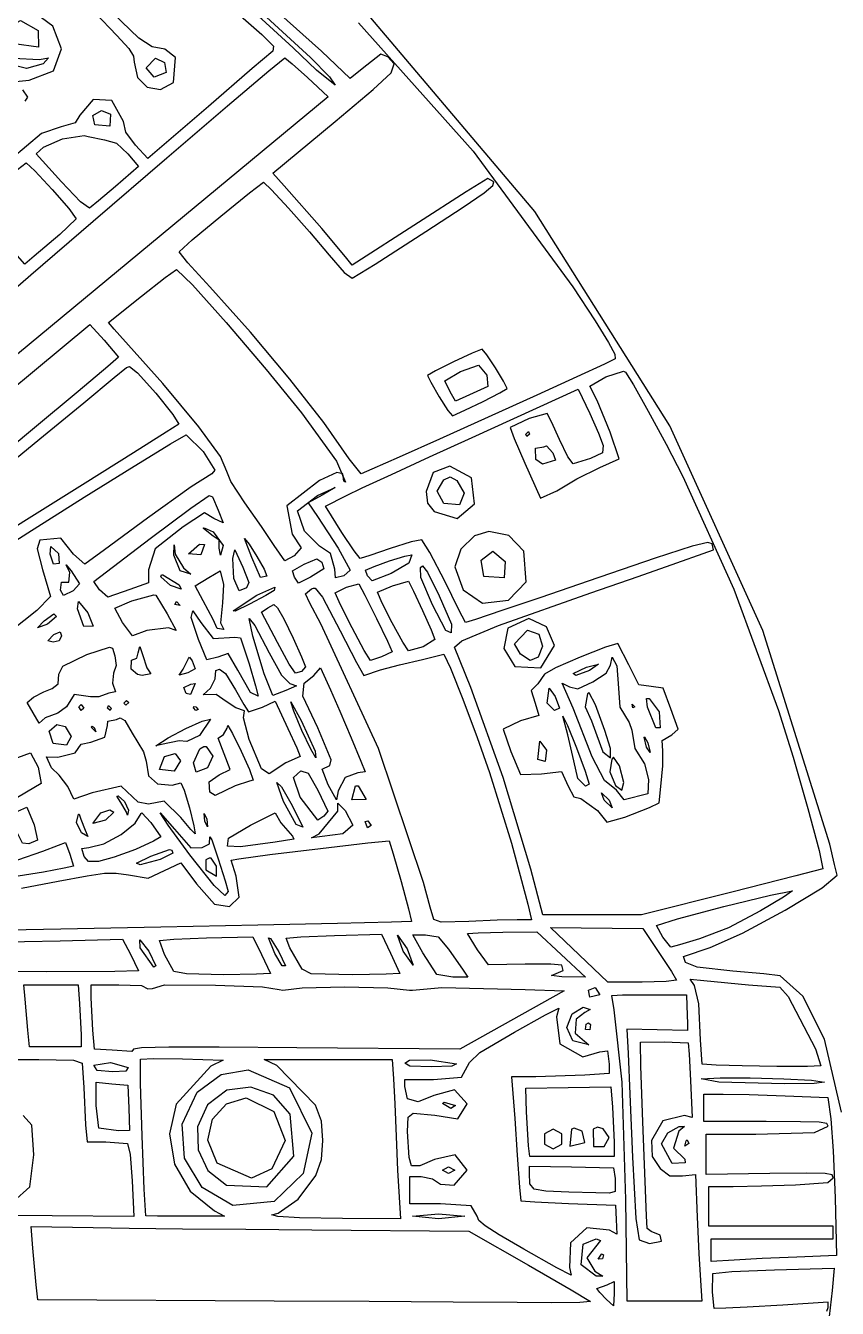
# Model space of a CAD drawing. Extents: x 0 to 7.6, y 0 to 10.9.
# Drawn here: x 2.447 to 2.99, y 5.753 to 6.611 of the extents above; entities that cross this region are included whole.
import ezdxf

# ---------------------------------------------------------------- set-up
doc = ezdxf.new("R2010")
doc.units = 0
doc.layers.get('0').update_dxf_attribs({"linetype": 'CONTINUOUS'})

msp = doc.modelspace()

# ---------------------------------------------------------------- linework, layer by layer
at = {"color": 0}
for points in [[(2.53896, 6.67264), (2.55094, 6.66482), (2.57656, 6.64399), (2.60796, 6.61681), (2.63738, 6.58979), (2.65013, 6.57682), (2.65397, 6.57129), (2.64144, 6.58138), (2.62592, 6.59631), (2.60476, 6.61544), (2.5816, 6.63564), (2.56022, 6.65349), (2.54443, 6.66678), (2.53896, 6.67264)], [(2.42415, 6.6104), (2.42643, 6.604), (2.43842, 6.58931), (2.45594, 6.58843), (2.46212, 6.58951), (2.45861, 6.58556), (2.44737, 6.58236), (2.43608, 6.58529), (2.42746, 6.59283), (2.4241, 6.60368), (2.42415, 6.6104)], [(2.44325, 6.61458), (2.45514, 6.60781), (2.45535, 6.59657), (2.43913, 6.59885), (2.43414, 6.60943), (2.44325, 6.61458)], [(2.53369, 6.58931), (2.53971, 6.58637), (2.54075, 6.57969), (2.53282, 6.5765), (2.52735, 6.5829), (2.53369, 6.58931)], [(2.49761, 6.55425), (2.50347, 6.55192), (2.50304, 6.54383), (2.49306, 6.54465), (2.49175, 6.55089), (2.49761, 6.55425)], [(2.486, 6.53754), (2.48856, 6.537), (2.49963, 6.53472), (2.5076, 6.5325), (2.51508, 6.52522), (2.52235, 6.51671), (2.50694, 6.50347), (2.49544, 6.49382), (2.48953, 6.48904), (2.48356, 6.49317), (2.47071, 6.50662), (2.45389, 6.52539), (2.45871, 6.52974), (2.47136, 6.53543), (2.486, 6.53754)], [(2.44715, 6.51921), (2.45301, 6.51394), (2.46446, 6.50151), (2.47558, 6.48867), (2.48058, 6.48182), (2.46961, 6.47125), (2.45247, 6.45676), (2.44629, 6.45144), (2.43138, 6.46832), (2.42025, 6.48112), (2.41439, 6.48812), (2.41547, 6.49289), (2.42904, 6.50489), (2.44125, 6.51481), (2.44715, 6.51921)], [(2.54764, 6.44786), (2.55843, 6.43761), (2.581, 6.41249), (2.60786, 6.38108), (2.63151, 6.352), (2.65494, 6.31967), (2.66086, 6.30572), (2.65972, 6.30621), (2.65901, 6.31119), (2.65517, 6.31201), (2.64356, 6.30664), (2.62164, 6.28982), (2.62522, 6.27089), (2.63124, 6.26178), (2.62642, 6.25635), (2.62017, 6.25288), (2.61317, 6.26329), (2.6046, 6.27593), (2.59353, 6.29178), (2.5841, 6.30604), (2.58149, 6.31282), (2.57731, 6.32269), (2.56272, 6.34261), (2.53868, 6.37153), (2.50612, 6.40804), (2.50217, 6.41243), (2.52431, 6.43012), (2.54025, 6.44265), (2.54764, 6.44786)], [(2.48981, 6.41103), (2.49935, 6.40072), (2.5089, 6.38932), (2.50168, 6.38297), (2.48199, 6.36638), (2.45281, 6.34207), (2.41721, 6.31261), (2.38146, 6.28326), (2.352, 6.25911), (2.33192, 6.24274), (2.32428, 6.2366), (2.31321, 6.24615), (2.30496, 6.25781), (2.31282, 6.26449), (2.33301, 6.28125), (2.36247, 6.30572), (2.39822, 6.33529), (2.48981, 6.41103)], [(2.75239, 6.39453), (2.74567, 6.39199), (2.73313, 6.38618), (2.72103, 6.38021), (2.71565, 6.37701), (2.71799, 6.37244), (2.72358, 6.36279), (2.72944, 6.35363), (2.73247, 6.34999), (2.74083, 6.35368), (2.7531, 6.35965), (2.76417, 6.36535), (2.76899, 6.36822), (2.76654, 6.37326), (2.76118, 6.38222), (2.75553, 6.39074), (2.75239, 6.39453)], [(2.84685, 6.37999), (2.84836, 6.37913), (2.85368, 6.37071), (2.86356, 6.35303), (2.87543, 6.33094), (2.88661, 6.30931), (2.92085, 6.2341), (2.95079, 6.15283), (2.9605, 6.12169), (2.97043, 6.08729), (2.97797, 6.05919), (2.98036, 6.04699), (2.96218, 6.04215), (2.91943, 6.03125), (2.85906, 6.01617), (2.79297, 6.01617), (2.78494, 6.0466), (2.7665, 6.10813), (2.74474, 6.16813), (2.73378, 6.19531), (2.73882, 6.19943), (2.76324, 6.20969), (2.82508, 6.23156), (2.85667, 6.24251), (2.88265, 6.25157), (2.90033, 6.25786), (2.90707, 6.26036), (2.90636, 6.26432), (2.90349, 6.26535), (2.89285, 6.26281), (2.86817, 6.25478), (2.82329, 6.23931), (2.79156, 6.22846), (2.76551, 6.21967), (2.74778, 6.21382), (2.74115, 6.21181), (2.73682, 6.22017), (2.72732, 6.23931), (2.71729, 6.25857), (2.71186, 6.26708), (2.70475, 6.26574), (2.69086, 6.26124), (2.67714, 6.25651), (2.67074, 6.2545), (2.66656, 6.25971), (2.65847, 6.27203), (2.64757, 6.28961), (2.66118, 6.2965), (2.67204, 6.30176), (2.69162, 6.31082), (2.71707, 6.32254), (2.74567, 6.33556), (2.81651, 6.36778), (2.82443, 6.35146), (2.83024, 6.33843), (2.83333, 6.33008), (2.83285, 6.32531), (2.82488, 6.32146), (2.81326, 6.31782), (2.80968, 6.32264), (2.80404, 6.3341), (2.79867, 6.34597), (2.79579, 6.35167), (2.7839, 6.34814), (2.77106, 6.34212), (2.77371, 6.3349), (2.78093, 6.31825), (2.79129, 6.29492), (2.80225, 6.29981), (2.81565, 6.30778), (2.83111, 6.31543), (2.84403, 6.32124), (2.83811, 6.33908), (2.82921, 6.36035), (2.82433, 6.36985), (2.83507, 6.37614), (2.84685, 6.37999)], [(2.74978, 6.38396), (2.75537, 6.37717), (2.75603, 6.36968), (2.74376, 6.36404), (2.73443, 6.35986), (2.7309, 6.36615), (2.72732, 6.37349), (2.73774, 6.37972), (2.74978, 6.38396)], [(2.78326, 6.33951), (2.78401, 6.33783), (2.78222, 6.33615), (2.78153, 6.33783), (2.78326, 6.33951)], [(2.79536, 6.32997), (2.79953, 6.32525), (2.80143, 6.32026), (2.7985, 6.3195), (2.79281, 6.3176), (2.78831, 6.32086), (2.78803, 6.32844), (2.79363, 6.32926), (2.79536, 6.32997)], [(2.73068, 6.31629), (2.71951, 6.31212), (2.71485, 6.29947), (2.71576, 6.2915), (2.72026, 6.28603), (2.73557, 6.28125), (2.74729, 6.29107), (2.74522, 6.30843), (2.73068, 6.31629)], [(2.7309, 6.30908), (2.73535, 6.30664), (2.7404, 6.29824), (2.73708, 6.29047), (2.72672, 6.29129), (2.72222, 6.29958), (2.72661, 6.30718), (2.7309, 6.30908)], [(2.65403, 6.30208), (2.64524, 6.29682), (2.63596, 6.29189), (2.64204, 6.28256), (2.65593, 6.26156), (2.66401, 6.24664), (2.65978, 6.24306), (2.65414, 6.24164), (2.65369, 6.24739), (2.65093, 6.25792), (2.64344, 6.26281), (2.63336, 6.27289), (2.62864, 6.28646), (2.64214, 6.29676), (2.65403, 6.30208)], [(2.56967, 6.29676), (2.57194, 6.29574), (2.57574, 6.28689), (2.579, 6.27849), (2.57269, 6.28136), (2.5664, 6.285), (2.55225, 6.27582), (2.53347, 6.26112), (2.52903, 6.24707), (2.52903, 6.23828), (2.51644, 6.23378), (2.50185, 6.22857), (2.49615, 6.23356), (2.49246, 6.23926), (2.53011, 6.2679), (2.55724, 6.28825), (2.56967, 6.29676)], [(2.56619, 6.27507), (2.57232, 6.27246), (2.579, 6.26335), (2.5771, 6.25683), (2.57628, 6.26139), (2.57622, 6.26671), (2.5715, 6.27018), (2.56565, 6.27479), (2.56619, 6.27507)], [(2.59321, 6.26785), (2.5964, 6.26417), (2.60161, 6.25592), (2.60639, 6.24735), (2.60813, 6.24278), (2.604, 6.24181), (2.59819, 6.25515), (2.59321, 6.26785)], [(2.75678, 6.27268), (2.74729, 6.26975), (2.73817, 6.26069), (2.73406, 6.24903), (2.73953, 6.23361), (2.75265, 6.22456), (2.76992, 6.22672), (2.78168, 6.23888), (2.78028, 6.25944), (2.77024, 6.26992), (2.75678, 6.27268)], [(2.46365, 6.26264), (2.46869, 6.25792), (2.46912, 6.25125), (2.46539, 6.25082), (2.46322, 6.25743), (2.46365, 6.26264)], [(2.54622, 6.26367), (2.54688, 6.25749), (2.5524, 6.24837), (2.55735, 6.24414), (2.55024, 6.24636), (2.54596, 6.25672), (2.54622, 6.26367)], [(2.56315, 6.26411), (2.5664, 6.264), (2.56407, 6.25706), (2.55567, 6.2576), (2.56315, 6.26411)], [(2.58686, 6.26036), (2.59218, 6.24875), (2.59625, 6.23856), (2.59461, 6.23497), (2.58979, 6.23286), (2.58604, 6.24121), (2.58556, 6.25456), (2.58686, 6.26036)], [(2.70535, 6.25706), (2.70329, 6.25142), (2.69151, 6.24442), (2.67871, 6.23953), (2.67563, 6.24294), (2.67426, 6.24685), (2.67996, 6.24924), (2.69038, 6.25288), (2.70047, 6.25603), (2.70535, 6.25706)], [(2.75956, 6.25956), (2.76779, 6.25244), (2.76704, 6.24154), (2.75342, 6.24257), (2.75157, 6.25336), (2.75956, 6.25956)], [(2.47379, 6.25038), (2.47726, 6.24621), (2.48286, 6.23768), (2.47862, 6.23286), (2.47222, 6.22982), (2.47006, 6.23329), (2.47071, 6.23872), (2.47569, 6.23872), (2.4764, 6.24507), (2.47379, 6.25038)], [(2.64165, 6.25429), (2.64492, 6.25217), (2.64632, 6.24761), (2.63738, 6.24208), (2.62933, 6.23796), (2.62663, 6.24208), (2.62543, 6.24625), (2.63325, 6.25076), (2.64165, 6.25429)], [(2.71235, 6.24972), (2.71582, 6.24533), (2.72353, 6.22965), (2.73188, 6.21067), (2.73167, 6.20486), (2.72792, 6.20643), (2.71918, 6.22364), (2.71121, 6.24175), (2.71099, 6.24849), (2.71235, 6.24972)], [(2.53868, 6.24371), (2.54953, 6.23697), (2.55094, 6.2341), (2.54363, 6.23639), (2.53733, 6.24224), (2.53765, 6.24365), (2.53868, 6.24371)], [(2.57704, 6.24636), (2.5791, 6.23708), (2.57861, 6.22493), (2.5771, 6.21143), (2.57943, 6.20714), (2.57488, 6.20763), (2.57232, 6.21376), (2.56565, 6.22624), (2.56022, 6.23628), (2.56928, 6.24186), (2.57704, 6.24636)], [(2.70296, 6.23936), (2.70649, 6.23264), (2.71246, 6.21967), (2.71815, 6.20687), (2.72071, 6.20031), (2.71289, 6.19553), (2.70313, 6.19287), (2.69922, 6.19862), (2.69217, 6.21143), (2.68539, 6.22472), (2.68235, 6.23199), (2.69243, 6.23628), (2.70296, 6.23936)], [(2.61361, 6.23546), (2.61307, 6.23307), (2.60753, 6.22982), (2.59651, 6.2239), (2.58708, 6.2194), (2.58561, 6.21957), (2.60146, 6.22999), (2.61361, 6.23546)], [(2.64051, 6.23469), (2.64556, 6.22863), (2.65728, 6.20611), (2.66818, 6.185), (2.67307, 6.17622), (2.68425, 6.18012), (2.69694, 6.18332), (2.71246, 6.18707), (2.72678, 6.19065), (2.73113, 6.18121), (2.73936, 6.16032), (2.74892, 6.13476), (2.75722, 6.11133), (2.77203, 6.06401), (2.78299, 6.02328), (2.78537, 6.01286), (2.77576, 6.01286), (2.76232, 6.01258), (2.74349, 6.01178), (2.72493, 6.01133), (2.72, 6.01303), (2.71761, 6.02132), (2.71317, 6.03787), (2.683, 6.12739), (2.64432, 6.21083), (2.63699, 6.22456), (2.634, 6.23101), (2.63803, 6.23415), (2.63943, 6.23469), (2.64051, 6.23469)], [(2.66971, 6.23768), (2.67383, 6.22999), (2.68153, 6.21446), (2.68892, 6.19917), (2.692, 6.19206), (2.68506, 6.18886), (2.67757, 6.18619), (2.67339, 6.19303), (2.66536, 6.20811), (2.65756, 6.22364), (2.65403, 6.2315), (2.66151, 6.23546), (2.66971, 6.23768)], [(2.4821, 6.22581), (2.4885, 6.21826), (2.49186, 6.20919), (2.48574, 6.20915), (2.48156, 6.22081), (2.4821, 6.22581)], [(2.5325, 6.23019), (2.53396, 6.23008), (2.54139, 6.2175), (2.54758, 6.20628), (2.54237, 6.20811), (2.52794, 6.20638), (2.51822, 6.20285), (2.51161, 6.21169), (2.50651, 6.22125), (2.51785, 6.22624), (2.5325, 6.23019)], [(2.54764, 6.22581), (2.55029, 6.22319), (2.54665, 6.22385), (2.54764, 6.22581)], [(2.6129, 6.22368), (2.61544, 6.22163), (2.61963, 6.21414), (2.62586, 6.20133), (2.63151, 6.18881), (2.634, 6.18201), (2.63135, 6.17888), (2.62733, 6.17785), (2.62321, 6.18386), (2.61524, 6.19829), (2.60454, 6.21869), (2.60889, 6.22163), (2.6129, 6.22368)], [(2.4656, 6.2175), (2.46733, 6.21565), (2.46149, 6.21067), (2.45464, 6.20817), (2.4591, 6.21278), (2.4656, 6.2175)], [(2.55871, 6.21951), (2.56401, 6.21164), (2.57221, 6.20107), (2.58675, 6.20199), (2.59056, 6.20139), (2.59631, 6.18403), (2.60053, 6.16932), (2.60232, 6.16243), (2.59717, 6.16493), (2.58876, 6.17985), (2.58231, 6.19103), (2.57542, 6.18858), (2.56803, 6.18664), (2.56244, 6.20036), (2.55767, 6.21496), (2.55871, 6.21951)], [(2.59631, 6.21442), (2.60015, 6.20975), (2.60975, 6.19151), (2.61811, 6.17638), (2.62364, 6.171), (2.6281, 6.16932), (2.62088, 6.16613), (2.61225, 6.16287), (2.6065, 6.17746), (2.59885, 6.20269), (2.59631, 6.21442)], [(2.78358, 6.21431), (2.76953, 6.20801), (2.76693, 6.19439), (2.77419, 6.18224), (2.79156, 6.18132), (2.80067, 6.19624), (2.79536, 6.20893), (2.78358, 6.21431)], [(2.46994, 6.2054), (2.47071, 6.20285), (2.46912, 6.19949), (2.46517, 6.19857), (2.46169, 6.19943), (2.4656, 6.20361), (2.46994, 6.2054)], [(2.78261, 6.2066), (2.79025, 6.204), (2.79281, 6.1959), (2.78982, 6.18847), (2.78444, 6.18619), (2.77794, 6.19054), (2.77399, 6.19749), (2.78261, 6.2066)], [(2.8431, 6.1976), (2.83485, 6.19521), (2.81803, 6.18853), (2.80149, 6.18132), (2.794, 6.17719), (2.7895, 6.17079), (2.78504, 6.16613), (2.78771, 6.15782), (2.79036, 6.14947), (2.778, 6.14589), (2.76633, 6.14046), (2.7716, 6.12532), (2.77794, 6.10997), (2.7921, 6.11046), (2.80539, 6.11197), (2.80994, 6.10232), (2.81364, 6.09511), (2.81831, 6.09386), (2.82943, 6.08604), (2.83572, 6.07807), (2.84776, 6.08138), (2.86436, 6.08794), (2.87082, 6.09114), (2.87196, 6.10189), (2.87337, 6.11589), (2.87321, 6.12597), (2.87283, 6.13286), (2.87918, 6.13661), (2.88351, 6.14031), (2.87853, 6.15403), (2.87358, 6.16775), (2.86535, 6.16883), (2.85715, 6.16992), (2.85047, 6.18343), (2.8431, 6.1976)], [(2.50293, 6.19531), (2.50483, 6.1945), (2.50646, 6.18935), (2.50726, 6.18294), (2.50569, 6.17785), (2.50483, 6.17117), (2.507, 6.16542), (2.50256, 6.1645), (2.49571, 6.162), (2.49013, 6.162), (2.47928, 6.16363), (2.47401, 6.15522), (2.46843, 6.15115), (2.45985, 6.14785), (2.45572, 6.14447), (2.44769, 6.15815), (2.45193, 6.16183), (2.45899, 6.16536), (2.46442, 6.16753), (2.46864, 6.17063), (2.46907, 6.17714), (2.47168, 6.18251), (2.48774, 6.19026), (2.50293, 6.19531)], [(2.52317, 6.19558), (2.52496, 6.19038), (2.52789, 6.18147), (2.53065, 6.17746), (2.52485, 6.17617), (2.52175, 6.17686), (2.51742, 6.1805), (2.51768, 6.18642), (2.52121, 6.18782), (2.52203, 6.1914), (2.52317, 6.19558)], [(2.55638, 6.18864), (2.55817, 6.18614), (2.56022, 6.18067), (2.55544, 6.17794), (2.54964, 6.17643), (2.55219, 6.18056), (2.55572, 6.18761), (2.55638, 6.18864)], [(2.83942, 6.18847), (2.84244, 6.18272), (2.84364, 6.16786), (2.84446, 6.15517), (2.85081, 6.14492), (2.85249, 6.13965), (2.85444, 6.1275), (2.86106, 6.11719), (2.86367, 6.10678), (2.86317, 6.09717), (2.84733, 6.09315), (2.84224, 6.09961), (2.83431, 6.10612), (2.82601, 6.1219), (2.81321, 6.1544), (2.80587, 6.17111), (2.81071, 6.16862), (2.81635, 6.16732), (2.82633, 6.17204), (2.83524, 6.17785), (2.83826, 6.18321), (2.83942, 6.18847)], [(2.57661, 6.18056), (2.58046, 6.17763), (2.58718, 6.16661), (2.59289, 6.15679), (2.59592, 6.15201), (2.60536, 6.155), (2.61372, 6.15901), (2.62235, 6.14079), (2.62825, 6.12782), (2.63043, 6.12218), (2.62093, 6.11778), (2.60969, 6.11046), (2.60471, 6.11372), (2.59636, 6.13351), (2.5925, 6.14789), (2.59321, 6.15256), (2.5874, 6.15457), (2.58106, 6.15886), (2.57428, 6.16357), (2.56565, 6.16325), (2.57058, 6.16775), (2.57357, 6.17393), (2.57411, 6.17958), (2.57661, 6.18056)], [(2.64404, 6.18142), (2.65082, 6.16667), (2.65711, 6.15246), (2.66476, 6.13456), (2.67122, 6.11897), (2.67399, 6.11176), (2.66917, 6.11111), (2.66064, 6.10813), (2.65588, 6.09907), (2.65483, 6.09299), (2.64931, 6.10319), (2.64535, 6.1135), (2.65039, 6.1161), (2.65136, 6.1199), (2.64236, 6.14128), (2.63222, 6.16254), (2.63314, 6.17111), (2.63971, 6.17626), (2.64404, 6.18142)], [(2.83018, 6.18381), (2.82422, 6.17958), (2.81506, 6.17626), (2.81326, 6.17751), (2.82226, 6.18181), (2.83018, 6.18381)], [(2.56033, 6.1709), (2.55957, 6.16928), (2.55701, 6.16363), (2.55419, 6.16417), (2.55274, 6.16829), (2.55735, 6.17036), (2.56033, 6.1709)], [(2.79719, 6.16781), (2.80111, 6.16211), (2.80404, 6.1544), (2.80083, 6.15278), (2.7959, 6.15782), (2.79719, 6.16781)], [(2.82406, 6.16471), (2.82275, 6.16411), (2.82118, 6.15528), (2.82557, 6.14589), (2.829, 6.13618), (2.83311, 6.12522), (2.83832, 6.12115), (2.83832, 6.12733), (2.83442, 6.13954), (2.82818, 6.15653), (2.82406, 6.16471)], [(2.484, 6.15696), (2.48568, 6.15435), (2.484, 6.15278), (2.48232, 6.15539), (2.484, 6.15696)], [(2.50222, 6.15614), (2.50401, 6.15446), (2.50325, 6.15278), (2.50151, 6.15446), (2.50222, 6.15614)], [(2.51438, 6.15956), (2.51579, 6.15826), (2.51389, 6.15636), (2.51258, 6.15771), (2.51438, 6.15956)], [(2.55946, 6.15549), (2.56065, 6.15528), (2.56233, 6.15354), (2.56065, 6.15278), (2.55903, 6.15457), (2.55946, 6.15549)], [(2.62435, 6.15875), (2.63129, 6.14621), (2.64057, 6.12554), (2.64106, 6.12115), (2.63758, 6.1269), (2.63172, 6.13954), (2.62631, 6.15246), (2.62435, 6.15875)], [(2.85281, 6.15711), (2.8546, 6.15539), (2.85308, 6.15457), (2.85281, 6.15711)], [(2.86231, 6.16097), (2.86421, 6.16081), (2.87082, 6.15201), (2.87153, 6.14128), (2.86849, 6.14117), (2.86307, 6.155), (2.86231, 6.16097)], [(2.51014, 6.14789), (2.51318, 6.14606), (2.51801, 6.13758), (2.52576, 6.12522), (2.52735, 6.11892), (2.52892, 6.10915), (2.53494, 6.10389), (2.54492, 6.10286), (2.55057, 6.10449), (2.55279, 6.09956), (2.55638, 6.08762), (2.5594, 6.07563), (2.56033, 6.07026), (2.55724, 6.07324), (2.55063, 6.08117), (2.53939, 6.09212), (2.52897, 6.09028), (2.52219, 6.09153), (2.51069, 6.10232), (2.49126, 6.09782), (2.47906, 6.09358), (2.47493, 6.10189), (2.46918, 6.10949), (2.46403, 6.11442), (2.46067, 6.12181), (2.46826, 6.12153), (2.47993, 6.12451), (2.484, 6.13043), (2.4905, 6.13162), (2.49978, 6.13504), (2.50146, 6.1429), (2.50185, 6.14561), (2.50765, 6.14681), (2.51014, 6.14789)], [(2.57047, 6.14708), (2.56304, 6.13607), (2.55458, 6.13206), (2.54958, 6.1326), (2.53765, 6.13015), (2.53401, 6.12924), (2.54221, 6.13456), (2.55393, 6.14074), (2.56483, 6.14567), (2.57047, 6.14708)], [(2.80632, 6.14899), (2.80946, 6.14274), (2.81549, 6.12788), (2.82135, 6.11219), (2.824, 6.10351), (2.8215, 6.10221), (2.81635, 6.10732), (2.81364, 6.11925), (2.80968, 6.13661), (2.80632, 6.14899)], [(2.46767, 6.14356), (2.47331, 6.14204), (2.47726, 6.13553), (2.47412, 6.12956), (2.46511, 6.13086), (2.46263, 6.139), (2.46767, 6.14356)], [(2.49121, 6.14247), (2.49262, 6.1415), (2.49376, 6.13867), (2.49067, 6.14176), (2.49121, 6.14247)], [(2.58203, 6.14279), (2.58529, 6.13753), (2.5911, 6.12571), (2.59657, 6.11328), (2.59901, 6.10618), (2.59663, 6.10547), (2.58703, 6.10243), (2.57357, 6.09592), (2.57004, 6.09831), (2.56972, 6.10519), (2.57633, 6.10975), (2.58365, 6.11328), (2.57574, 6.13433), (2.57921, 6.13678), (2.5816, 6.141), (2.58203, 6.14279)], [(2.56771, 6.12879), (2.572, 6.12235), (2.56858, 6.11442), (2.56082, 6.11149), (2.55903, 6.11778), (2.56326, 6.12717), (2.56614, 6.12869), (2.56771, 6.12879)], [(2.79085, 6.13238), (2.79542, 6.12642), (2.79449, 6.11871), (2.78971, 6.12001), (2.79085, 6.13238)], [(2.86094, 6.13531), (2.86328, 6.13129), (2.8649, 6.12478), (2.86242, 6.12842), (2.86074, 6.13499), (2.86094, 6.13531)], [(2.54693, 6.12403), (2.55035, 6.11914), (2.54611, 6.11219), (2.53635, 6.11333), (2.53976, 6.12207), (2.54693, 6.12403)], [(2.84033, 6.12158), (2.83908, 6.12039), (2.83783, 6.11187), (2.84169, 6.1026), (2.84592, 6.09944), (2.84711, 6.10476), (2.84424, 6.11583), (2.84033, 6.12158)], [(2.63103, 6.11247), (2.63585, 6.11083), (2.64225, 6.09961), (2.64899, 6.08544), (2.64638, 6.08208), (2.64236, 6.07949), (2.63053, 6.09483), (2.62608, 6.10792), (2.63103, 6.11247)], [(2.6149, 6.1046), (2.618, 6.10167), (2.62424, 6.09093), (2.62993, 6.07981), (2.63232, 6.07487), (2.62776, 6.07656), (2.61931, 6.09196), (2.6149, 6.1046)], [(2.66758, 6.10249), (2.66938, 6.10249), (2.67464, 6.09321), (2.6651, 6.09299), (2.66758, 6.10249)], [(2.50868, 6.09576), (2.51297, 6.0919), (2.51568, 6.08615), (2.51486, 6.08279), (2.514, 6.08529), (2.51053, 6.09125), (2.50792, 6.0956), (2.50868, 6.09576)], [(2.83214, 6.09776), (2.83735, 6.09278), (2.83925, 6.08778), (2.83399, 6.09278), (2.83214, 6.09776)], [(2.44749, 6.08817), (2.45258, 6.07644), (2.45464, 6.06614), (2.44883, 6.06364), (2.44456, 6.06418), (2.44065, 6.0721), (2.43674, 6.08165), (2.44157, 6.0855), (2.44749, 6.08817)], [(2.50304, 6.08649), (2.50586, 6.08479), (2.50028, 6.07943), (2.49175, 6.07725), (2.49713, 6.08436), (2.50304, 6.08649)], [(2.65565, 6.09088), (2.66069, 6.08589), (2.66569, 6.07617), (2.65901, 6.07042), (2.64524, 6.06858), (2.63818, 6.06771), (2.64318, 6.07042), (2.65565, 6.08544), (2.65565, 6.09088)], [(2.48269, 6.08356), (2.48361, 6.08018), (2.48654, 6.07269), (2.48844, 6.06853), (2.48415, 6.07096), (2.48079, 6.07796), (2.48215, 6.0835), (2.48269, 6.08356)], [(2.52453, 6.08431), (2.53065, 6.07801), (2.53733, 6.06825), (2.53228, 6.06532), (2.52024, 6.05994), (2.50597, 6.05469), (2.49561, 6.05186), (2.48882, 6.05171), (2.486, 6.05524), (2.48432, 6.06044), (2.48904, 6.06114), (2.49918, 6.06369), (2.51064, 6.06988), (2.52007, 6.07736), (2.52399, 6.08399), (2.52453, 6.08431)], [(2.53689, 6.08442), (2.5465, 6.07346), (2.55724, 6.06099), (2.56489, 6.06114), (2.56976, 6.06364), (2.56999, 6.06836), (2.57129, 6.06625), (2.57568, 6.0536), (2.58035, 6.03896), (2.58231, 6.03174), (2.58014, 6.02897), (2.57292, 6.03575), (2.55675, 6.05632), (2.54221, 6.07617), (2.53689, 6.08442)], [(2.56625, 6.08388), (2.56803, 6.08018), (2.56847, 6.07497), (2.56662, 6.07872), (2.56625, 6.08388)], [(2.61382, 6.08442), (2.61762, 6.07758), (2.62543, 6.06874), (2.62631, 6.06668), (2.61382, 6.06467), (2.59065, 6.06174), (2.58192, 6.06207), (2.58257, 6.06743), (2.59722, 6.07607), (2.61382, 6.08442)], [(2.67572, 6.07904), (2.67811, 6.07601), (2.67567, 6.07443), (2.67399, 6.07861), (2.67572, 6.07904)], [(2.54308, 6.05994), (2.5446, 6.05951), (2.54525, 6.0574), (2.53689, 6.05317), (2.52354, 6.04958), (2.52106, 6.05067), (2.53049, 6.05544), (2.54308, 6.05994)], [(2.57086, 6.05414), (2.56967, 6.05404), (2.56749, 6.0529), (2.56728, 6.04622), (2.5746, 6.04204), (2.57443, 6.04872), (2.57086, 6.0541), (2.57086, 6.05414)], [(2.96007, 6.03222), (2.954, 6.02806), (2.93858, 6.01872), (2.91721, 6.00738), (2.89789, 6.00011), (2.8845, 5.99615), (2.87853, 5.99447), (2.87337, 6.00114), (2.86903, 6.009), (2.88308, 6.0134), (2.91411, 6.0216), (2.94536, 6.02929), (2.96007, 6.03222)], [(2.79818, 6.0076), (2.85981, 6.00694), (2.87104, 5.99024), (2.87896, 5.97814), (2.88232, 5.97233), (2.87554, 5.97146), (2.85938, 5.97108), (2.83643, 5.97108), (2.81728, 5.98936), (2.79818, 6.0076)], [(2.51161, 5.99983), (2.51699, 5.98981), (2.52235, 5.97874), (2.5064, 5.97819), (2.46078, 5.97808), (2.38835, 5.97851), (2.29232, 5.97933), (2.19988, 5.98025), (2.19097, 5.98633), (2.18207, 5.99235), (2.20763, 5.99338), (2.22521, 5.99392), (2.25429, 5.99457), (2.29075, 5.99533), (2.33068, 5.99604), (2.37181, 5.99681), (2.41174, 5.99756), (2.44596, 5.99826), (2.46989, 5.99881), (2.51161, 5.99983)], [(2.52311, 5.9994), (2.52929, 5.99192), (2.53401, 5.98193), (2.53256, 5.98107), (2.52339, 5.99397), (2.52311, 5.9994)], [(2.59874, 6.00151), (2.60471, 5.98969), (2.61068, 5.97694), (2.6014, 5.97635), (2.57921, 5.97607), (2.55442, 5.97656), (2.54606, 5.97814), (2.53971, 5.98964), (2.53629, 5.99892), (2.5459, 5.99978), (2.56793, 6.00065), (2.59874, 6.00151)], [(2.60938, 6.00076), (2.61068, 6.00022), (2.61626, 5.99149), (2.62067, 5.98193), (2.61849, 5.98193), (2.6135, 5.99024), (2.60938, 6.00076)], [(2.68485, 6.00315), (2.69108, 5.99044), (2.69732, 5.97689), (2.68799, 5.97635), (2.66569, 5.97607), (2.63797, 5.97656), (2.63178, 5.97982), (2.62364, 5.99408), (2.62121, 6.00049), (2.63097, 6.00136), (2.65343, 6.00222), (2.68485, 6.00315)], [(2.69569, 6.0025), (2.70225, 5.99328), (2.70606, 5.98242), (2.69937, 5.99192), (2.69569, 6.0025)], [(2.70583, 6.00271), (2.71451, 6.00265), (2.72287, 6.00142), (2.72982, 5.99317), (2.73958, 5.97906), (2.74268, 5.97439), (2.73269, 5.97439), (2.72194, 5.97629), (2.71263, 5.99067), (2.70583, 6.00271)], [(2.78896, 6.00478), (2.80524, 5.98958), (2.8215, 5.97444), (2.80567, 5.97472), (2.79872, 5.97564), (2.80664, 5.97879), (2.80567, 5.98242), (2.79839, 5.98313), (2.78108, 5.98313), (2.75651, 5.98269), (2.74924, 5.99278), (2.74262, 6.00358), (2.74972, 6.00418), (2.76611, 6.0045), (2.78896, 6.00478)], [(2.89165, 5.97319), (2.90072, 5.97217), (2.93067, 5.9694), (2.9515, 5.96767), (2.95708, 5.96143), (2.97542, 5.92649), (2.979, 5.91521), (2.97017, 5.91476), (2.94965, 5.91476), (2.92626, 5.91504), (2.90886, 5.91564), (2.89953, 5.91624), (2.89844, 5.9324), (2.89735, 5.95654), (2.89447, 5.96886), (2.89165, 5.97319)], [(2.44553, 5.9694), (2.48188, 5.9694), (2.48292, 5.95665), (2.484, 5.93582), (2.484, 5.92774), (2.44928, 5.92774), (2.44824, 5.93896), (2.4464, 5.95979), (2.44553, 5.9694)], [(2.49067, 5.9694), (2.50906, 5.9694), (2.52425, 5.96892), (2.52849, 5.96664), (2.53168, 5.9669), (2.53965, 5.96929), (2.57389, 5.96903), (2.60525, 5.96793), (2.61643, 5.9661), (2.61903, 5.96582), (2.63183, 5.96739), (2.66026, 5.96789), (2.68924, 5.96729), (2.70367, 5.96571), (2.70568, 5.96571), (2.72542, 5.96756), (2.78103, 5.96625), (2.80724, 5.96522), (2.73747, 5.92617), (2.62825, 5.92719), (2.57633, 5.92763), (2.54264, 5.92763), (2.52442, 5.92719), (2.51899, 5.92632), (2.51774, 5.92469), (2.50467, 5.92562), (2.49283, 5.92622), (2.49175, 5.93886), (2.49067, 5.9605), (2.49067, 5.9694)], [(2.82807, 5.9675), (2.83117, 5.96267), (2.82437, 5.96115), (2.82357, 5.96576), (2.82807, 5.9675)], [(2.86404, 5.96272), (2.889, 5.96272), (2.88932, 5.95524), (2.88975, 5.94325), (2.88986, 5.93881), (2.86957, 5.93924), (2.84928, 5.93961), (2.8501, 5.92329), (2.85129, 5.89621), (2.85303, 5.85406), (2.85514, 5.81293), (2.85732, 5.79861), (2.86426, 5.79617), (2.87235, 5.79779), (2.87158, 5.80192), (2.86535, 5.80436), (2.86285, 5.80626), (2.86231, 5.81478), (2.86154, 5.83762), (2.85992, 5.87771), (2.85846, 5.91499), (2.85829, 5.93088), (2.87418, 5.93115), (2.89019, 5.93039), (2.89079, 5.9229), (2.89176, 5.90533), (2.8929, 5.88064), (2.88781, 5.88178), (2.87332, 5.87836), (2.86567, 5.86524), (2.8661, 5.85454), (2.87158, 5.84646), (2.87788, 5.84158), (2.88633, 5.84153), (2.89518, 5.84244), (2.89626, 5.81381), (2.89735, 5.78961), (2.89844, 5.77149), (2.89947, 5.75771), (2.84939, 5.75771), (2.84853, 5.82563), (2.84597, 5.90419), (2.84071, 5.95253), (2.83903, 5.96213), (2.84636, 5.96257), (2.86404, 5.96272)], [(2.8036, 5.95367), (2.80219, 5.94797), (2.80442, 5.92974), (2.81976, 5.92106), (2.83111, 5.92437), (2.83632, 5.92507), (2.83735, 5.91618), (2.83735, 5.90989), (2.82107, 5.90881), (2.78836, 5.90771), (2.77192, 5.90771), (2.77289, 5.89649), (2.77414, 5.87978), (2.77582, 5.85525), (2.77724, 5.83388), (2.77815, 5.82471), (2.78765, 5.82406), (2.81006, 5.82303), (2.84153, 5.82189), (2.84201, 5.81222), (2.8425, 5.80251), (2.83751, 5.80512), (2.82249, 5.80664), (2.81153, 5.79671), (2.81071, 5.78011), (2.81196, 5.77512), (2.8024, 5.78006), (2.78028, 5.79243), (2.76367, 5.80203), (2.75424, 5.808), (2.75, 5.81168), (2.74903, 5.81446), (2.74496, 5.8214), (2.7245, 5.82269), (2.704, 5.82269), (2.704, 5.84104), (2.71149, 5.84104), (2.71903, 5.83957), (2.7245, 5.83599), (2.73356, 5.83518), (2.74235, 5.84532), (2.73421, 5.85553), (2.72049, 5.85254), (2.71072, 5.84819), (2.70514, 5.84831), (2.70344, 5.85379), (2.70236, 5.87125), (2.7029, 5.88075), (2.70611, 5.88336), (2.7206, 5.882), (2.736, 5.87956), (2.74229, 5.88971), (2.73383, 5.89899), (2.72, 5.89524), (2.70942, 5.89106), (2.70231, 5.89296), (2.70068, 5.90121), (2.70068, 5.90603), (2.71978, 5.90603), (2.7385, 5.90756), (2.74388, 5.91737), (2.75086, 5.92399), (2.77403, 5.93772), (2.79471, 5.94917), (2.8036, 5.95367)], [(2.81988, 5.95437), (2.82465, 5.95281), (2.82113, 5.95074), (2.81521, 5.94629), (2.81467, 5.93707), (2.82086, 5.93158), (2.82374, 5.92919), (2.8131, 5.93181), (2.80903, 5.94075), (2.8125, 5.94997), (2.81988, 5.95437)], [(2.82351, 5.94379), (2.82488, 5.94271), (2.82437, 5.93913), (2.8215, 5.9394), (2.82194, 5.94303), (2.82351, 5.94379)], [(2.50358, 5.91737), (2.51535, 5.91396), (2.51394, 5.91162), (2.50521, 5.91108), (2.49463, 5.91189), (2.49235, 5.91558), (2.50358, 5.91737)], [(2.53244, 5.92003), (2.55186, 5.91976), (2.57889, 5.919), (2.57069, 5.91493), (2.54758, 5.88943), (2.54308, 5.86951), (2.5465, 5.84924), (2.55686, 5.83117), (2.57319, 5.81799), (2.57986, 5.81451), (2.5536, 5.81446), (2.535, 5.81456), (2.52724, 5.81478), (2.5261, 5.83251), (2.52474, 5.86822), (2.52371, 5.90338), (2.52365, 5.91954), (2.53244, 5.92003)], [(2.64925, 5.91938), (2.692, 5.91938), (2.69299, 5.90647), (2.6939, 5.88975), (2.69482, 5.86774), (2.69575, 5.84521), (2.69672, 5.82731), (2.69769, 5.81272), (2.65875, 5.81288), (2.63004, 5.81336), (2.61567, 5.81424), (2.61149, 5.81543), (2.61583, 5.81651), (2.62924, 5.82585), (2.6409, 5.84179), (2.64475, 5.85249), (2.64567, 5.86524), (2.64475, 5.87799), (2.64085, 5.88872), (2.61501, 5.91542), (2.6065, 5.91938), (2.64925, 5.91938)], [(2.71761, 5.91906), (2.73525, 5.91644), (2.73199, 5.91488), (2.71832, 5.91439), (2.70394, 5.91488), (2.70068, 5.91694), (2.70378, 5.919), (2.71761, 5.91906)], [(2.59565, 5.91243), (2.62332, 5.90028), (2.63829, 5.87001), (2.6326, 5.84304), (2.61317, 5.82433), (2.58535, 5.82167), (2.56483, 5.83371), (2.55311, 5.8534), (2.55154, 5.87614), (2.56164, 5.89746), (2.57764, 5.9094), (2.59565, 5.91243)], [(2.91157, 5.90717), (2.93169, 5.90707), (2.95426, 5.90642), (2.97287, 5.90543), (2.98144, 5.90419), (2.97461, 5.90326), (2.95475, 5.90306), (2.91075, 5.90419), (2.89899, 5.90631), (2.91157, 5.90717)], [(2.49403, 5.90408), (2.50444, 5.90315), (2.51508, 5.90207), (2.5159, 5.88688), (2.51639, 5.8719), (2.50896, 5.87164), (2.49576, 5.87332), (2.49403, 5.88851), (2.49403, 5.90408)], [(2.59744, 5.90093), (2.58149, 5.89893), (2.56842, 5.889), (2.56185, 5.87435), (2.56222, 5.85883), (2.56879, 5.845), (2.58111, 5.83518), (2.60829, 5.83419), (2.62625, 5.8546), (2.62392, 5.88271), (2.61268, 5.8954), (2.59744, 5.90093)], [(2.83849, 5.90115), (2.83957, 5.88737), (2.84065, 5.86399), (2.84065, 5.85439), (2.78418, 5.85439), (2.78331, 5.86149), (2.78196, 5.88439), (2.78153, 5.90022), (2.81, 5.90067), (2.83849, 5.90115)], [(2.90067, 5.89611), (2.91357, 5.89611), (2.93104, 5.89583), (2.95508, 5.89501), (2.98361, 5.89393), (2.98562, 5.87961), (2.98725, 5.85818), (2.98856, 5.82671), (2.98947, 5.78814), (2.963, 5.78711), (2.93972, 5.78614), (2.92111, 5.7851), (2.90565, 5.78413), (2.90565, 5.79947), (2.98736, 5.79947), (2.98736, 5.80778), (2.90403, 5.80778), (2.90403, 5.83447), (2.92042, 5.83447), (2.9394, 5.83479), (2.96208, 5.83556), (2.98372, 5.83703), (2.98736, 5.84011), (2.9866, 5.84212), (2.98188, 5.8431), (2.96924, 5.84332), (2.94482, 5.84304), (2.90235, 5.8425), (2.90235, 5.86947), (2.93544, 5.86947), (2.97478, 5.87044), (2.984, 5.87468), (2.98301, 5.87642), (2.97797, 5.87733), (2.9655, 5.87771), (2.94233, 5.87776), (2.90067, 5.87776), (2.90067, 5.89611)], [(2.59446, 5.89361), (2.61285, 5.88456), (2.62039, 5.86513), (2.61154, 5.84619), (2.59787, 5.84), (2.57497, 5.84993), (2.56879, 5.8654), (2.57183, 5.8795), (2.58132, 5.88975), (2.59446, 5.89361)], [(2.727, 5.89079), (2.73449, 5.88861), (2.73144, 5.8865), (2.72569, 5.88986), (2.727, 5.89079)], [(2.79986, 5.87278), (2.794, 5.86957), (2.794, 5.86279), (2.79986, 5.85949), (2.80567, 5.86279), (2.80561, 5.86957), (2.79986, 5.87278)], [(2.81392, 5.87337), (2.81218, 5.87272), (2.81099, 5.86143), (2.82107, 5.86382), (2.81922, 5.87131), (2.81392, 5.87337)], [(2.82943, 5.87408), (2.82656, 5.87283), (2.82693, 5.86128), (2.82693, 5.86122), (2.8341, 5.86117), (2.83729, 5.86724), (2.83322, 5.87304), (2.82943, 5.87408)], [(2.88411, 5.87446), (2.88769, 5.87446), (2.8839, 5.87136), (2.88032, 5.86003), (2.88797, 5.85275), (2.88824, 5.85026), (2.87961, 5.84972), (2.87235, 5.86296), (2.87651, 5.87039), (2.88411, 5.87446)], [(2.88965, 5.86561), (2.89068, 5.86312), (2.88807, 5.86128), (2.88883, 5.8649), (2.88965, 5.86561)], [(2.72987, 5.84744), (2.7341, 5.84526), (2.72987, 5.8431), (2.72569, 5.84526), (2.72987, 5.84744)], [(2.78401, 5.84804), (2.81218, 5.8475), (2.84028, 5.84694), (2.84131, 5.83968), (2.84142, 5.83094), (2.83767, 5.82981), (2.82844, 5.83024), (2.81044, 5.83068), (2.79486, 5.83117), (2.78711, 5.83263), (2.78435, 5.83621), (2.78401, 5.84332), (2.78401, 5.84804)], [(2.72319, 5.81608), (2.74067, 5.81446), (2.72319, 5.81278), (2.70568, 5.81446), (2.72319, 5.81608)], [(2.45053, 5.80757), (2.49186, 5.80686), (2.51617, 5.80653), (2.55186, 5.8061), (2.59418, 5.80572), (2.63829, 5.80533), (2.74343, 5.80458), (2.78331, 5.78179), (2.8119, 5.76525), (2.82476, 5.75749), (2.81782, 5.75667), (2.79893, 5.75651), (2.77576, 5.75678), (2.73301, 5.75706), (2.67681, 5.75743), (2.61317, 5.75776), (2.45486, 5.75857), (2.45378, 5.76861), (2.45161, 5.79308), (2.45053, 5.80757)], [(2.82867, 5.79926), (2.83149, 5.79824), (2.82232, 5.78668), (2.82775, 5.77778), (2.83317, 5.77442), (2.82867, 5.77442), (2.81853, 5.7819), (2.81993, 5.79574), (2.82867, 5.79926)], [(2.83219, 5.78922), (2.83361, 5.78874), (2.83285, 5.78592), (2.82997, 5.78581), (2.83219, 5.78917), (2.83219, 5.78922)], [(2.84065, 5.77089), (2.84065, 5.76269), (2.84028, 5.75456), (2.83567, 5.75868), (2.83111, 5.76346), (2.829, 5.76606), (2.8361, 5.7685), (2.84065, 5.77089)]]:
    msp.add_lwpolyline(points, close=True, dxfattribs=at)
for points in [[(2.66949, 6.61296), (2.74642, 6.52718), (2.8131, 6.43625), (2.82796, 6.41347), (2.83697, 6.39903), (2.84104, 6.39117), (2.84136, 6.38813), (2.83415, 6.38465), (2.81569, 6.37608), (2.78885, 6.36382), (2.75629, 6.34901), (2.72368, 6.33436), (2.69683, 6.32238), (2.67844, 6.31424), (2.67128, 6.31125), (2.66336, 6.32129), (2.64632, 6.34554), (2.62354, 6.37462), (2.59733, 6.40587), (2.57004, 6.43625), (2.55533, 6.45247), (2.54947, 6.45979), (2.55832, 6.46772), (2.57736, 6.48361), (2.59657, 6.49924), (2.6059, 6.50624), (2.61128, 6.50131), (2.62267, 6.48899), (2.63667, 6.47314), (2.64985, 6.45747), (2.66, 6.4459), (2.66531, 6.442), (2.68067, 6.45156), (2.71468, 6.47325), (2.73969, 6.48953), (2.75375, 6.49914), (2.75956, 6.50413), (2.76004, 6.50662), (2.75608, 6.50879), (2.74154, 6.49983), (2.70964, 6.47939), (2.66525, 6.45079), (2.66086, 6.45643), (2.64492, 6.47532), (2.6199, 6.5039), (2.61231, 6.51243), (2.65397, 6.54699), (2.67942, 6.56825), (2.69135, 6.57958), (2.69342, 6.5855), (2.68918, 6.59022), (2.68457, 6.59207), (2.67199, 6.58225), (2.66406, 6.57574), (2.64469, 6.59392), (2.59267, 6.64085)], [(2.57997, 6.6269), (2.60482, 6.60503), (2.61257, 6.59728), (2.61219, 6.59403), (2.59842, 6.58242), (2.56907, 6.55707), (2.52854, 6.52214), (2.5204, 6.53114), (2.51378, 6.53976), (2.51226, 6.54693), (2.50456, 6.56093), (2.49186, 6.56158), (2.48313, 6.55106), (2.47987, 6.546), (2.47065, 6.54335), (2.45747, 6.53896), (2.43728, 6.52203)], [(2.44015, 6.57374), (2.44917, 6.5746), (2.46539, 6.58083), (2.47071, 6.59554), (2.4649, 6.61079), (2.44976, 6.62196)], [(2.49322, 6.61957), (2.50781, 6.60454), (2.51574, 6.59571), (2.51899, 6.59056), (2.51947, 6.58669), (2.52165, 6.57644), (2.52821, 6.56999), (2.537, 6.56842), (2.54574, 6.57292), (2.54719, 6.58979), (2.53988, 6.59543), (2.53147, 6.59679), (2.52262, 6.6026), (2.49924, 6.62489)], [(2.99283, 5.884), (2.98144, 5.93289), (2.96701, 5.96169), (2.95188, 5.97532), (2.94097, 5.97661), (2.92003, 5.97851), (2.89626, 5.98112), (2.88846, 5.98432), (2.88699, 5.98822), (2.90494, 5.99425), (2.9266, 6.00379), (2.95524, 6.01915), (2.97993, 6.03418), (2.99001, 6.04269), (2.98817, 6.04992), (2.98497, 6.06336), (2.94021, 6.20628), (2.87799, 6.34332), (2.7876, 6.48665), (2.67774, 6.61632)], [(2.419, 6.41726), (2.45031, 6.44439), (2.49186, 6.48014), (2.54129, 6.52263), (2.58192, 6.5574), (2.60965, 6.58089), (2.62022, 6.58946), (2.62517, 6.58561), (2.63536, 6.57644), (2.64925, 6.56347), (2.36697, 6.32992)], [(2.44635, 6.56044), (2.44835, 6.56315), (2.44482, 6.56819)], [(2.42068, 6.30533), (2.45617, 6.33453), (2.48562, 6.35872), (2.50597, 6.37554), (2.51421, 6.38232), (2.51622, 6.38303), (2.51622, 6.38303), (2.5216, 6.37885), (2.53381, 6.36507), (2.54531, 6.35092), (2.54937, 6.3444), (2.5409, 6.33908), (2.51887, 6.32519), (2.48654, 6.3049), (2.44732, 6.28033), (2.40788, 6.25564)], [(2.41075, 6.24783), (2.44824, 6.27169), (2.486, 6.29551), (2.51938, 6.3164), (2.54368, 6.33132), (2.55425, 6.33735), (2.55425, 6.33735), (2.56554, 6.32607), (2.5734, 6.31375), (2.57135, 6.31114), (2.55761, 6.30246), (2.52843, 6.28147), (2.49946, 6.26025), (2.48633, 6.25071), (2.47889, 6.25738), (2.47032, 6.26818), (2.45628, 6.26687), (2.45449, 6.26107), (2.45801, 6.24729), (2.46332, 6.22922), (2.45437, 6.21978), (2.4215, 6.19379)], [(2.43739, 6.11985), (2.45008, 6.12446), (2.45508, 6.1149), (2.45708, 6.104), (2.43631, 6.09174)], [(2.44396, 6.03396), (2.46853, 6.03868), (2.4879, 6.04232), (2.49951, 6.04394), (2.50738, 6.04406), (2.51557, 6.04292), (2.52886, 6.04075), (2.53982, 6.04585), (2.55072, 6.051), (2.56108, 6.03689), (2.57324, 6.02328), (2.58322, 6.02181), (2.58968, 6.028), (2.58778, 6.04199), (2.58431, 6.05274), (2.58957, 6.0536), (2.61029, 6.05647), (2.6441, 6.0606), (2.67578, 6.06429), (2.69006, 6.06565), (2.69287, 6.05692), (2.69814, 6.03851), (2.70313, 6.02024), (2.70514, 6.01167), (2.69168, 6.01124), (2.65554, 6.01036), (2.60221, 6.00917), (2.53722, 6.00781), (2.47038, 6.00657), (2.41211, 6.00549)], [(2.44162, 6.05285), (2.45828, 6.05865), (2.46881, 6.06278), (2.47336, 6.06446), (2.47646, 6.05681), (2.47874, 6.04878), (2.4726, 6.04742), (2.45876, 6.04471), (2.4375, 6.04139)], [(2.42736, 5.91938), (2.45551, 5.91938), (2.47879, 5.91894), (2.48465, 5.91678), (2.48568, 5.9005), (2.48676, 5.87565), (2.48785, 5.86436), (2.50049, 5.86436), (2.51503, 5.86312), (2.51665, 5.85568), (2.51807, 5.83811), (2.51921, 5.8144), (2.46451, 5.81478), (2.40121, 5.81526)], [(2.43858, 5.82433), (2.4496, 5.83425), (2.45231, 5.85553), (2.45085, 5.87549), (2.44521, 5.88194)], [(2.98307, 5.75086), (2.984, 5.75331), (2.984, 5.75694), (2.95356, 5.75499), (2.92979, 5.75358), (2.91547, 5.75288), (2.90771, 5.75276), (2.90657, 5.76378), (2.90679, 5.7761), (2.91943, 5.7774), (2.94803, 5.7786), (2.98785, 5.77979), (2.98785, 5.77979), (2.98671, 5.76486), (2.98335, 5.73589)]]:
    msp.add_lwpolyline(points, dxfattribs=at)

doc.saveas('drawing.dxf')
